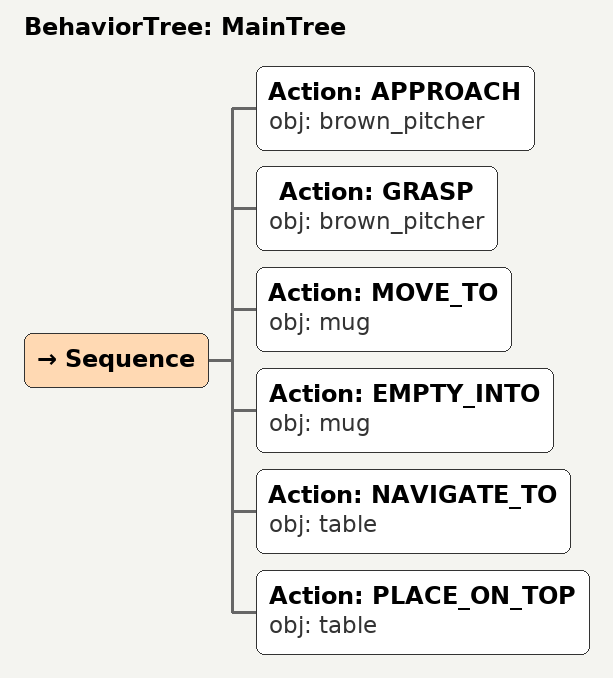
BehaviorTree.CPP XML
<root main_tree_to_execute="MainTree">
  <BehaviorTree ID="MainTree">
    <Sequence>
      <!-- Approach brown_pitcher -->
      <Action ID="APPROACH" obj="brown_pitcher" />
      <!-- Grasp brown_pitcher -->
      <Action ID="GRASP" obj="brown_pitcher" />
      <!-- Move to mug -->
      <Action ID="MOVE_TO" obj="mug" />
      <!-- Empty into mug -->
      <Action ID="EMPTY_INTO" obj="mug" />
      <!-- Navigate to table -->
      <Action ID="NAVIGATE_TO" obj="table" />
      <!-- Place on table -->
      <Action ID="PLACE_ON_TOP" obj="table" />
    </Sequence>
  </BehaviorTree>
</root>
